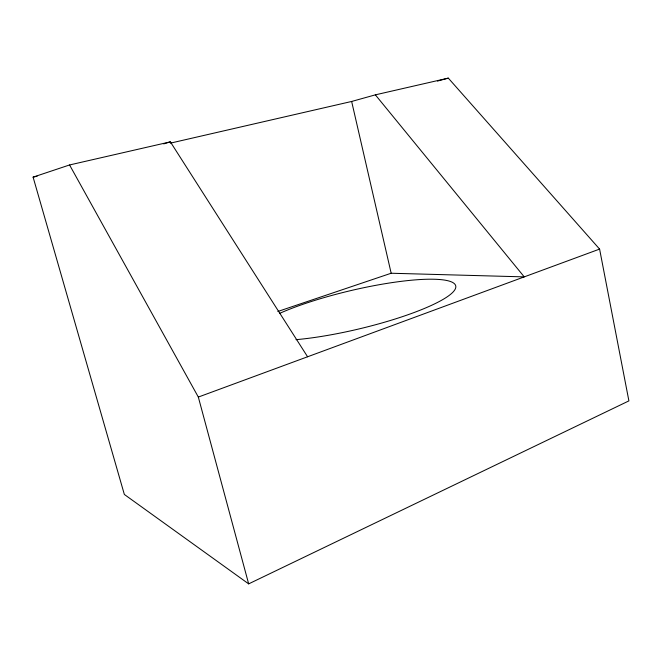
<?xml version="1.0" encoding="UTF-8"?>
<svg xmlns="http://www.w3.org/2000/svg" width="662" height="662" viewBox="0 0 662 662"><rect width="100%" height="100%" fill="white"/><g stroke="black" fill="none" stroke-linecap="round" stroke-linejoin="round"><path stroke-width="0.99" d="M307.59 356.777L170.357 141.85L69.568 164.962L33.1 177.143L124.348 494.456L248.664 583.876L628.9 400.891L599.598 249.094L448.315 78.124L375.362 94.848L351.646 101.46L170.357 143.149M69.568 164.962L198.327 397.068L599.598 249.094M277.825 311.488L391.168 273.24L524.246 276.882L375.362 94.848M163.704 143.894L170.357 141.85M437.458 81.087L448.315 78.124M33.1 177.143L37.122 176.208M198.327 397.068L248.664 583.876M351.646 101.46L391.168 273.24M279.761 313.316A104.149 19.595 -13.3 0 1 419.782 279.563A104.149 19.595 -13.3 0 1 434.727 303.817A104.149 19.595 -13.3 0 1 295.997 339.672"/></g></svg>
